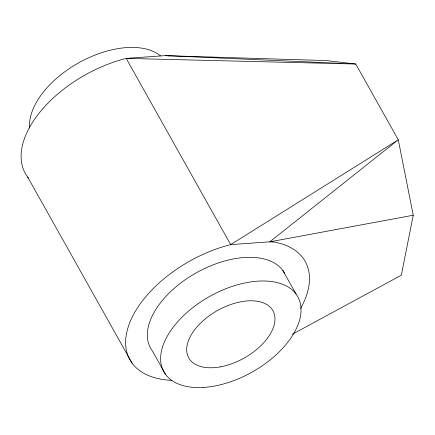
<?xml version="1.0" encoding="UTF-8"?>
<svg xmlns="http://www.w3.org/2000/svg" width="435" height="435" viewBox="0 0 435 435"><rect width="100%" height="100%" fill="white"/><g stroke="black" fill="none" stroke-linecap="round" stroke-linejoin="round"><path stroke-width="0.65" d="M28.465 178.089A100.507 56.784 -29.3 0 1 40.167 111.855A100.507 56.784 -29.3 0 1 126.183 58.404L165.246 55.626L326.462 60.579L355.765 64.032L398.27 139.782L413.25 215.238L401.315 275.214L292.287 334.276M413.25 215.238L269.749 241.844L230.68 244.622A100.507 56.784 -29.3 0 0 130.663 320.47A100.507 56.784 -29.3 0 0 171.607 380.32M169.922 55.876L165.246 55.626L355.765 64.032L126.183 58.404L230.68 244.622L398.27 139.782L269.749 241.844L274.425 242.094A100.507 56.784 -29.3 0 1 300.563 308.48M282.761 270.374L296.045 294.044M165.632 374.513L152.342 350.844A76.761 43.37 -29.3 0 1 194.005 274.126A76.761 43.37 -29.3 0 1 284.566 273.175M27.677 177.072L132.175 363.29M29.683 128.064A76.761 43.37 -29.3 0 1 79.366 62.444A76.761 43.37 -29.3 0 1 160.504 55.838M220.48 366.841A48.252 27.258 -29.3 0 0 273.175 311.155A48.252 27.258 -29.3 0 0 198.855 324.847A48.252 27.258 -29.3 0 0 220.48 366.841M203.161 387.454A76.761 43.37 -29.3 0 0 300.569 304.467A76.761 43.37 -29.3 0 0 188.779 310.916A76.761 43.37 -29.3 0 0 203.161 387.454"/></g></svg>
